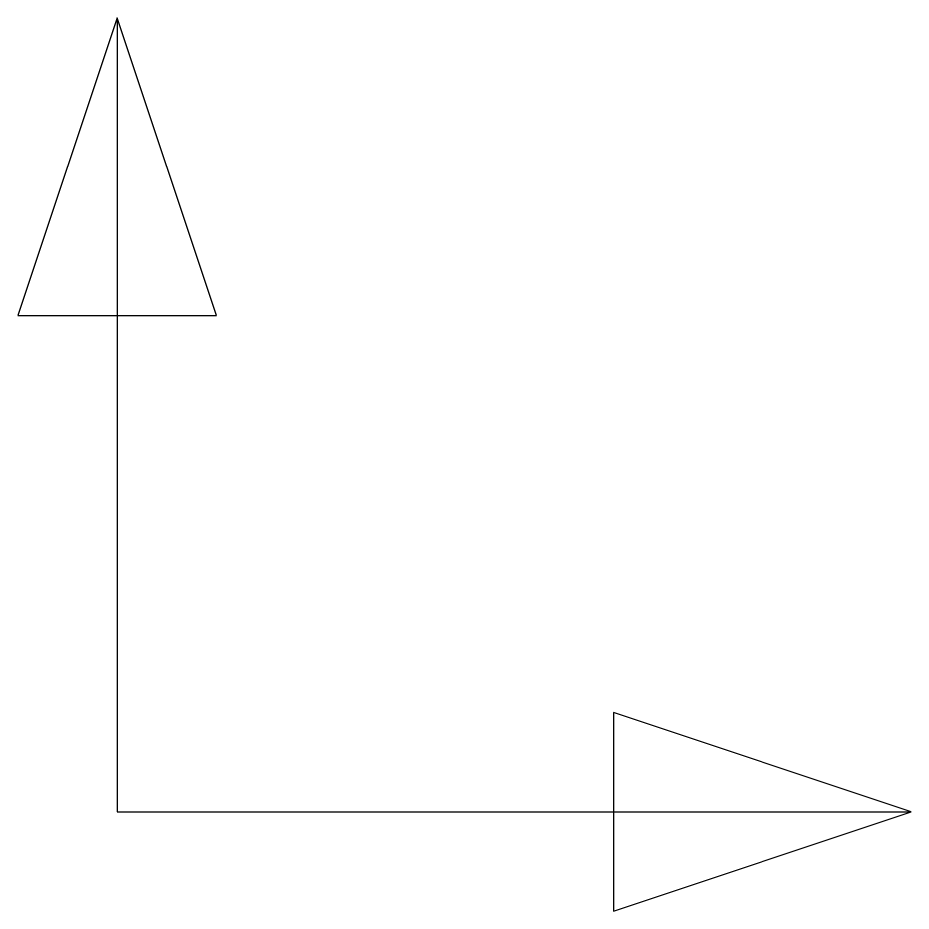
# Model space of a CAD drawing. Header units: millimetres. Extents: x -1 to 213400, y -1 to 107900.
# Drawn here: x -1 to 8, y -1 to 8 of the extents above; entities that cross this region are included whole.
import ezdxf

# ---------------------------------------------------------------- set-up
doc = ezdxf.new("R2010")
doc.units = ezdxf.units.MM
doc.header["$MEASUREMENT"] = 0
doc.linetypes.add('SOLID', pattern=[0])
doc.layers.add('RAM_Concept_Manual_Latitude_Tendon', color=7, linetype='Continuous')

msp = doc.modelspace()

# ---------------------------------------------------------------- linework, layer by layer
at = {"layer": 'RAM_Concept_Manual_Latitude_Tendon', "color": 7, "linetype": 'SOLID'}
for p, q in [((0, 8), (-1, 5)), ((1, 5), (0, 8)), ((0, 8), (0, 0)), ((-1, 5), (1, 5)), ((8, 0), (5, 1)), ((5, 1), (5, -1)), ((0, 0), (8, 0)), ((5, -1), (8, 0))]:
    msp.add_line(p, q, dxfattribs=at)

doc.saveas('drawing.dxf')
